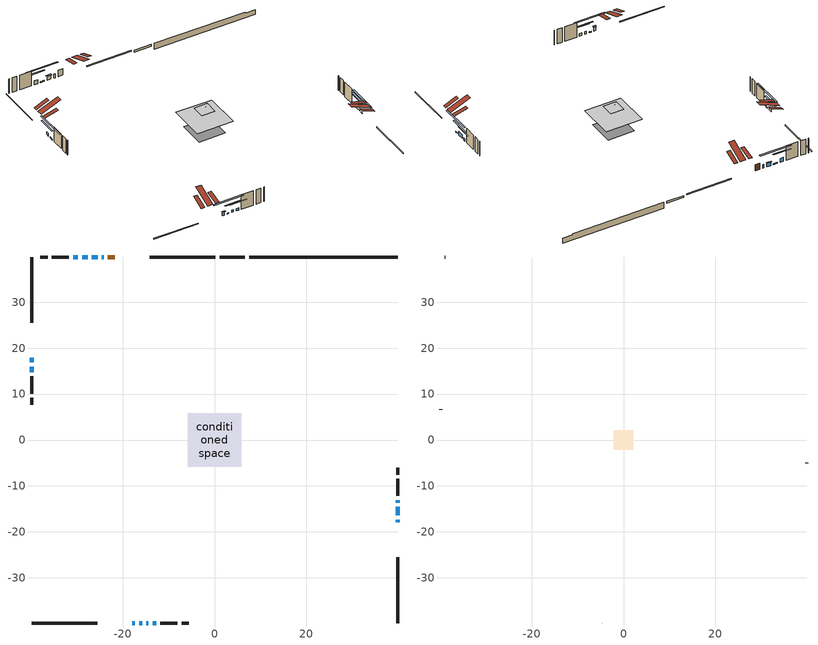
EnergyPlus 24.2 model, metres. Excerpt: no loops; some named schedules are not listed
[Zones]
conditioned space
 floor adiabatic (Floor4 construction): -0.91,-0.91 -0.91,0.91 0.91,0.91 0.91,-0.91 z0.46
 floor adiabatic (AdiabaticFloorConstruction): -5.79,-5.79 -5.79,5.79 5.79,5.79 5.79,-5.79 z2.9
 floor foundation (Slab1 construction): -4.2,-4.2 -4.2,4.2 4.2,4.2 4.2,-4.2 z-1.52
 floor foundation (Slab2 construction): -0.91,-0.91 -0.91,0.91 0.91,0.91 0.91,-0.91 z-0.15
 wall outside (RimJoist1 construction): 0.19,39.84 -14.1,39.84 / -39.84,-39.84 -25.55,-39.84 / -39.84,39.84 -39.84,25.55 / 39.84,-39.84 39.84,-25.55 z0.46:0.76
 wall outside (AdiabaticWallConstruction 1): -21.73,39.84 -23.19,39.84 z0.46:2.49
 wall outside (AdiabaticWallConstruction): -24.12,39.84 -24.54,39.84 / -25.47,39.84 -26.69,39.84 / -17.93,-39.84 -17.31,-39.84 z0.46:1.68; -39.84,17.93 -39.84,16.91 z0.46:1.38; 39.84,-17.93 39.84,-17.31 / -27.62,39.84 -28.84,39.84 / -16.39,-39.84 -15.77,-39.84 / -39.84,15.98 -39.84,14.76 z0.46:0.77; 39.84,-16.39 39.84,-14.56 z0.46:1.7; 39.84,-13.63 39.84,-13.12 z0.46:1.3; -29.76,39.84 -30.78,39.84 z0.46:1.73; -14.85,-39.84 -14.39,-39.84 z0.46:1.28; -13.46,-39.84 -12.7,-39.84 z0.46:1.22
 wall outside (Wall1 construction): -31.71,39.84 -35.43,39.84 / -11.77,-39.84 -8.06,-39.84 / -39.84,13.83 -39.84,10.12 / 39.84,-12.19 39.84,-8.48 z0.46:5.34
 wall outside (Wall2 construction): -36.35,39.84 -37.91,39.84 / -7.13,-39.84 -5.57,-39.84 / -39.84,9.19 -39.84,7.63 / 39.84,-7.55 39.84,-5.99 z0.46:5.34
 wall foundation (FoundationWall1 construction): 7.53,39.84,-1.52 7.53,39.84,0.46 36.61,39.84,0.46 36.61,39.84,0.11 39.84,39.84,0.11 39.84,39.84,-1.52
 wall foundation (FoundationWall2 construction): 6.6,39.84 1.12,39.84 z-0.15:0.46
 window (WindowConstruction 8): -24.12,39.84 -24.54,39.84 z0.46:1.68
 window (WindowConstruction 5): -39.84,17.93 -39.84,16.91 z0.46:1.37
 window (WindowConstruction 6): -25.47,39.84 -26.69,39.84 z0.46:1.68
 window (WindowConstruction 7): -17.93,-39.84 -17.32,-39.84 z0.46:1.68
 window (WindowConstruction 9): 39.84,-17.93 39.84,-17.32 z0.46:0.76
 window (WindowConstruction 10): -27.62,39.84 -28.84,39.84 z0.46:0.76
 window (WindowConstruction 11): -16.39,-39.84 -15.78,-39.84 z0.46:0.76
 window (WindowConstruction 12): -39.84,15.98 -39.84,14.76 z0.46:0.76
 window (WindowConstruction): 39.84,-16.39 39.84,-14.56 z0.46:1.7
 window (WindowConstruction 1): 39.84,-13.63 39.84,-13.12 z0.46:1.3
 window (WindowConstruction 2): -29.77,39.84 -30.78,39.84 z0.46:1.73
 window (WindowConstruction 3): -14.85,-39.84 -14.39,-39.84 z0.46:1.27
 window (WindowConstruction 4): -13.46,-39.84 -12.7,-39.84 z0.46:1.22
 door (Door): -21.73,39.84 -23.19,39.84 z0.46:2.49
 ceiling adiabatic (AdiabaticFloorConstruction): 5.79,-5.79 5.79,5.79 -5.79,5.79 -5.79,-5.79 z2.9
 roof outside (Roof2 construction): -18.77,39.84,5.34 -18.77,33.49,7.98 -17.05,33.49,7.98 -17.05,39.84,5.34; -20.89,-39.84,5.34 -20.89,-33.49,7.98 -22.61,-33.49,7.98 -22.61,-39.84,5.34; -39.84,20.89,5.34 -33.49,20.89,7.98 -33.49,22.61,7.98 -39.84,22.61,5.34; 39.84,-20.89,5.34 33.49,-20.89,7.98 33.49,-22.61,7.98 39.84,-22.61,5.34
attic - vented
 floor to conditioned space (Floor1 construction Reversed): -2.1,-2.1 -2.1,2.1 2.1,2.1 2.1,-2.1 z5.34
 floor to conditioned space (Floor2 construction Reversed): -1.93,-1.93 -1.93,1.93 1.93,1.93 1.93,-1.93 z5.34
 floor to conditioned space (Floor3 construction Reversed): -0.99,-0.99 -0.99,0.99 0.99,0.99 0.99,-0.99 z5.34
 wall outside (Wall3 construction): -38.84,39.84 -38.91,39.84 / -4.64,-39.84 -4.57,-39.84 / -39.84,6.7 -39.84,6.63 / 39.84,-5.06 39.84,-4.99 z0.46:5.34
 roof outside (Roof1 construction): -16.12,39.84,5.34 -16.12,35.81,7.01 -15.03,35.81,7.01 -15.03,39.84,5.34; -23.53,-39.84,5.34 -23.53,-35.81,7.01 -24.62,-35.81,7.01 -24.62,-39.84,5.34; -39.84,23.53,5.34 -35.81,23.53,7.01 -35.81,24.62,7.01 -39.84,24.62,5.34; 39.84,-23.53,5.34 35.81,-23.53,7.01 35.81,-24.62,7.01 39.84,-24.62,5.34
 roof outside (Roof3 construction): -20.8,39.84,5.34 -20.8,35.56,6.41 -19.7,35.56,6.41 -19.7,39.84,5.34; -18.85,-39.84,5.34 -18.85,-35.56,6.41 -19.96,-35.56,6.41 -19.96,-39.84,5.34; -39.84,18.85,5.34 -35.56,18.85,6.41 -35.56,19.96,6.41 -39.84,19.96,5.34; 39.84,-18.85,5.34 35.56,-18.85,6.41 35.56,-19.96,6.41 39.84,-19.96,5.34
shading: -39.84,14.58 -39.84,20.25 -40.25,20.25 -40.25,14.58 z3.7; -26.89,39.84 -25.27,39.84 -25.27,40.25 -26.89,40.25 z1.88; -17.11,-39.84 -18.13,-39.84 -18.13,-40.25 -17.11,-40.25 z1.88; 39.84,-12.84 39.84,-22.4 40.25,-22.4 40.25,-12.84 z5.24; -33.31,39.84 -23.15,39.84 -23.15,40.25 -33.31,40.25 z5.24; -11.31,-39.84 -20.86,-39.84 -20.86,-40.25 -11.31,-40.25 z5.24; -39.84,10.29 -39.84,20.45 -40.25,20.45 -40.25,10.29 z5.24; 39.84,-12.23 39.84,-18.72 40.25,-18.72 40.25,-12.23 z4.03; 39.84,-10.79 39.84,-15.96 40.25,-15.96 40.25,-10.79 z3.63; -33.11,39.84 -27.44,39.84 -27.44,40.25 -33.11,40.25 z4.06; -12.06,-39.84 -17.18,-39.84 -17.18,-40.25 -12.06,-40.25 z3.6; -10.37,-39.84 -15.79,-39.84 -15.79,-40.25 -10.37,-40.25 z3.55
[Building]
Building 1: Terrain=Suburbs
[Site:Location]
Yarmouth AP_NS: Latitude {deg}=43.83; Longitude {deg}=-66.09; Time Zone {hr}=-4; Elevation {m}=43; Keep Site Location Information=Yes
[Site:GroundTemperature:Shallow]
4.08235, 2.59375, 2.47453, 3.18095, 6.01682, 8.83948, 11.2866, 12.8368, 12.9685, 11.7076, 9.32295, 6.58688
[Site:WaterMainsTemperature]
Calculation Method=Schedule; Temperature Schedule=mains temperature schedule
[Material] Roughness=Rough; Thermal Absorptance=0.9
Name | Thickness {m} | Conductivity {W/m-K} | Density {kg/m3} | Specific Heat {J/kg-K} | Solar Absorptance | Visible Absorptance
asphalt or fiberglass shingles | 0.00635 | 0.162714 | 1121.4 | 1465.45 | 0.4 | 0.4
ceiling loosefill ins | 0.0846667 | 0.0480833 | 16.02 | 1046.75 | 0.7 | 0.7
ceiling stud and cavity | 0.1397 | 0.0910875 | 65.682 | 1177.47 | 0.7 | 0.7
ceiling stud and cavity 1 | 0.1397 | 0.0844013 | 65.682 | 1177.47 | 0.7 | 0.7
ceiling stud and cavity 2 | 0.1397 | 0.0853088 | 65.682 | 1177.47 | 0.7 | 0.7
concrete 4.0 in. | 0.1016 | 1.803125 | 2242.8 | 837.4 | 0.7 | 0.7
concrete 8.0 in. | 0.2032 | 1.803125 | 2242.8 | 837.4 | 0.7 | 0.7
door material | 0.04445 | 0.0451087 | 512.64 | 1214.23 | 0.7 | 0.7
exterior vertical ins | 0.00139922 | 0.029427 | 32.04 | 1214.23 | 0.7 | 0.7
floor covering | 0.0127 | 9.015625 | 54.468 | 1339.84 | 0.6 | 0.6
floor covering 1 | 0.0127 | 0.0433444 | 54.468 | 1339.84 | 0.6 | 0.6
floor rigid ins; wall rigid ins | 0.512978 | 0.029427 | 32.04 | 1214.23 | 0.7 | 0.7
floor stud and cavity | 0.0889 | 0.300163 | 50.32683 | 1063.81 | 0.7 | 0.7
floor stud and cavity 1 | 0.1397 | 1.75129 | 37.0049 | 1207.88 | 0.7 | 0.7
furniture material conditioned space 1 | 0.1524 | 0.115458 | 640.8 | 1214.23 | 0.6 | 0.6
gypsum board | 0.0127 | 0.160291 | 801 | 837.4 | 0.6 | 0.6
gypsum board 1 | 0.0127 | 0.160291 | 801 | 837.4 | 0.7 | 0.7
osb sheathing 0.5 in. | 0.0127 | 0.115458 | 512.64 | 1214.23 | 0.7 | 0.7
osb sheathing 0.75 in. | 0.01905 | 0.115458 | 512.64 | 1214.23 | 0.7 | 0.7
osb sheathing 2.0 in. | 0.0508 | 0.115458 | 512.64 | 1214.23 | 0.7 | 0.7
rim joist stud and cavity | 0.0508 | 0.0659308 | 125.044 | 1163.47 | 0.6 | 0.6
roof stud and cavity | 0.2032 | 0.152344 | 78.34581 | 1123.46 | 0.7 | 0.7
wall stud and cavity | 0.1397 | 0.132896 | 139.0536 | 1170.24 | 0.7 | 0.7
wall stud and cavity 1 | 0.1397 | 0.129851 | 139.0536 | 1170.24 | 0.7 | 0.7
wall stud and cavity 2 | 0.0889 | 6.1454 | 50.32683 | 1063.81 | 0.6 | 0.6
wall stud and cavity 3 | 0.0889 | 0.380278 | 52.3479 | 1209.89 | 0.7 | 0.7
wall stud and cavity 4 | 0.0889 | 0.391764 | 83.0341 | 1211.67 | 0.7 | 0.7
wood siding | 0.0254 | 0.102417 | 544.68 | 1172.36 | 0.4 | 0.4
wood siding 1 | 0.00254 | 0.102417 | 544.68 | 1172.36 | 0.4 | 0.4
wood siding 2; wood siding 3; wood siding 4 | 0.0254 | 0.102417 | 544.68 | 1172.36 | 0.7 | 0.7
[WindowMaterial:SimpleGlazingSystem]
Name | U-Factor {W/m2-K} | Solar Heat Gain Coefficient
WindowMaterial | 3.01729 | 0.5
WindowMaterial 1 | 3.05136 | 0.43
WindowMaterial 2 | 2.98606 | 0.6
WindowMaterial 3 | 3.02751 | 0.45
WindowMaterial 4 | 2.98833 | 0.52
WindowMaterial 5 | 3.04681 | 0.44
WindowMaterial 6 | 3.01842 | 0.5
WindowMaterial 7 | 2.986628 | 0.6
WindowMaterial 8 | 3.071798 | 0.33
WindowMaterial 9 | 3.063281 | 0.29
[Construction]
AdiabaticFloorConstruction: floor stud and cavity 1, floor rigid ins, osb sheathing 0.75 in., floor covering 1
AdiabaticWallConstruction: wood siding 3, wall rigid ins, wall stud and cavity 3, gypsum board
AdiabaticWallConstruction 1: wood siding 4, wall rigid ins, wall stud and cavity 3, gypsum board
Door: door material
Floor1 construction Reversed: gypsum board, ceiling stud and cavity, ceiling loosefill ins
Floor2 construction Reversed: gypsum board, ceiling stud and cavity 1
Floor3 construction Reversed: gypsum board, ceiling stud and cavity 2
Floor4 construction: floor stud and cavity, floor covering
FoundationWall1 construction: concrete 8.0 in.
FoundationWall2 construction: concrete 8.0 in., gypsum board 1
furniture construction conditioned space 1: furniture material conditioned space 1
PartitionWallConstruction: gypsum board, wall stud and cavity 4, gypsum board
RimJoist1 construction: wood siding 2, osb sheathing 2.0 in., rim joist stud and cavity
Roof1 construction; Roof3 construction: asphalt or fiberglass shingles
Roof2 construction: asphalt or fiberglass shingles, osb sheathing 0.75 in., roof stud and cavity, gypsum board
Slab1 construction; Slab2 construction: concrete 4.0 in.
Wall1 construction: wood siding, osb sheathing 0.5 in., wall stud and cavity, gypsum board
Wall2 construction: wood siding, osb sheathing 0.5 in., wall stud and cavity 1, gypsum board
Wall3 construction: wood siding 1, wall stud and cavity 2
WindowConstruction: WindowMaterial
WindowConstruction 1: WindowMaterial 1
WindowConstruction 10; WindowConstruction 12; WindowConstruction 9: WindowMaterial 8
WindowConstruction 11: WindowMaterial 9
WindowConstruction 2: WindowMaterial 2
WindowConstruction 3: WindowMaterial 3
WindowConstruction 4: WindowMaterial 4
WindowConstruction 5: WindowMaterial 5
WindowConstruction 6; WindowConstruction 7: WindowMaterial 6
WindowConstruction 8: WindowMaterial 7
[Zone] Multiplier=1; Part of Total Floor Area=Yes
Name | Volume {m3}
attic - vented | 11.584
conditioned space | 413.1
[Space]
Name | Zone | Volume {m3}
attic - vented 1 | attic - vented | 11.584
conditioned space 1 | conditioned space | 413.1
[ZoneInfiltration:EffectiveLeakageArea]
infil attic - vented 1: Zone or Space=attic - vented 1; Schedule=Always On Discrete; Effective Air Leakage Area {cm2}=1324.36; Stack Coefficient=0.000455776; Wind Coefficient=1.44243e-05
[ZoneMixing]
whole house fan mix: Zone or Space=attic - vented; Schedule=Always On Continuous; Design Flow Rate Calculation Method=Flow/Zone; Design Flow Rate {m3/s}=0; Source Zone or Space=conditioned space
[SurfaceProperty:ExposedFoundationPerimeter] Exposed Perimeter Calculation Method=TotalExposedPerimeter
Name | Total Exposed Perimeter {m}
Slab1 | 32.309
Slab2 | 5.486
[InternalMass] Zone or ZoneList=conditioned space; Space or SpaceList=conditioned space 1
Name | Construction | Surface Area {m2}
furniture mass conditioned space 1 | furniture construction conditioned space 1 | 84.5618
partition wall mass | PartitionWallConstruction | 208.057
[Lights]
interior lighting: Zone or ZoneList or Space or SpaceList=conditioned space 1; Schedule=interior lighting schedule; Design Level Calculation Method=LightingLevel; Lighting Level {W}=343.2; Return Air Fraction=0; Fraction Radiant=0.6; Fraction Visible=0.2; Fraction Replaceable=1
[People]
occupants: Zone or ZoneList or Space or SpaceList=conditioned space 1; Number of People Schedule=occupants schedule; Number of People Calculation Method=People; Number of People=3; Fraction Radiant=0.314171; Sensible Heat Fraction=0.56303; Activity Level Schedule=occupants activity schedule; Carbon Dioxide Generation Rate {m3/s-W}=0; Enable ASHRAE 55 Comfort Warnings=No; Mean Radiant Temperature Calculation Type=EnclosureAveraged
[ElectricEquipment] Zone or ZoneList or Space or SpaceList=conditioned space 1; Design Level Calculation Method=EquipmentLevel
Name | Schedule | Design Level {W} | Fraction Latent | Fraction Radiant | Fraction Lost
clothes dryer | clothes dryer schedule | 140.772 | 0.015 | 0.081 | 0.85
clothes washer | clothes washer schedule | 32.1985 | 0.03 | 0.162 | 0.7
cooking range | cooking range schedule | 215.147 | 0.08 | 0.432 | 0.2
dishwasher | dishwasher schedule | 66.8632 | 0.3 | 0.18 | 0.4
fridge | fridge schedule | 72.9452 | 0 | 0.6 | 0
mech vent bath fan 0 | mech vent bath fan 0 schedule | 50.2 | 0 | 0 | 1
mech vent house fan | mech vent house fan schedule | 0 | 0 | 0 | 1
mech vent house fan cfis | mech vent house fan cfis schedule | 0 | 0 | 0 | 0
misc plug loads | misc plug loads schedule | 494.7 | 0.045 | 0.513 | 0.1
whole house fan | Always On Discrete | 0 | 0 | 0 | 1
[OtherEquipment] Zone or ZoneList or Space or SpaceList=conditioned space 1; Design Level Calculation Method=EquipmentLevel
Name | Fuel Type | Schedule | Design Level {W} | Fraction Latent | Fraction Radiant | Fraction Lost
clothes dryer 1 | Electricity | clothes dryer schedule | 0 | 0.015 | 0.081 | 0.85
cooking range 1 | Electricity | cooking range schedule | 0 | 0.08 | 0.432 | 0.2
general water use latent | None | general water use schedule | 62.594 | 1 | 0 | 0
general water use sensible | None | general water use schedule | -61.6891 | 0 | 0.6 | 0
mech vent house fan latent load | None | Always On Discrete | 0 | 1 | 0 | 0
mech vent house fan sensible load | None | Always On Discrete | 0 | 0 | 0 | 0
water heater energy adjustment1 | FuelOilNo2 | Always On Discrete | 0.01 | 0 | 0 | 1
[ZoneInfiltration:DesignFlowRate] Zone or ZoneList or Space or SpaceList=conditioned space 1; Schedule=Always On Discrete; Design Flow Rate Calculation Method=Flow/Zone; Design Flow Rate {m3/s}=0
infil flow; natural vent flow; whole house fan flow
[Foundation:Kiva] Initial Indoor Air Temperature {C}=18; Wall Height Above Grade {m}=0.460004; Wall Depth Below Slab {m}=0.2032
Name | Custom Block Material Name 1 | Custom Block Depth 1 {m} | Custom Block X Position 1 {m} | Custom Block Z Position 1 {m}
Foundation Kiva 1
Foundation Kiva 2 | exterior vertical ins | 0.609996 | 0.2159 | 0
[Foundation:Kiva:Settings]
Soil Conductivity {W/m-K}=0.849921; Soil Density {kg/m3}=1842.3; Soil Specific Heat {J/kg-K}=418.7; Ground Solar Absorptivity=0.9; Ground Thermal Absorptivity=0.9; Ground Surface Roughness {m}=0.03; Far-Field Width {m}=40; Deep-Ground Boundary Condition=ZeroFlux; Deep-Ground Depth {m}=40; Minimum Cell Dimension {m}=0.2; Maximum Cell Growth Coefficient=3; Simulation Timestep=Timestep
[Exterior:Lights]
exterior lighting: Schedule=exterior lighting schedule; Design Level {W}=75.6
[Schedule:Constant]
Name | Hourly Value
Always On Continuous; mech vent house fan schedule; mech vent house fan cfis schedule; Always On Discrete | 1
occupants activity schedule | 117.228
fridge schedule | 0
[Schedule:Week:Daily]
interior lighting schedule Week Rule - Jan1-Jan27: interior lighting schedule day, interior lighting schedule day, interior lighting schedule day, interior lighting schedule day, interior lighting schedule day, interior lighting schedule day, interior lighting schedule day, interior lighting schedule default day, interior lighting schedule default day, interior lighting schedule default day, interior lighting schedule default day, interior lighting schedule default day
interior lighting schedule Week Rule - Jan28-Feb3: interior lighting schedule day, interior lighting schedule day, interior lighting schedule day, interior lighting schedule day, interior lighting schedule day 1, interior lighting schedule day 1, interior lighting schedule day 1, interior lighting schedule default day, interior lighting schedule default day, interior lighting schedule default day, interior lighting schedule default day, interior lighting schedule default day
interior lighting schedule Week Rule - Feb4-Feb24: interior lighting schedule day 1, interior lighting schedule day 1, interior lighting schedule day 1, interior lighting schedule day 1, interior lighting schedule day 1, interior lighting schedule day 1, interior lighting schedule day 1, interior lighting schedule default day, interior lighting schedule default day, interior lighting schedule default day, interior lighting schedule default day, interior lighting schedule default day
interior lighting schedule Week Rule - Feb25-Mar3: interior lighting schedule day 1, interior lighting schedule day 1, interior lighting schedule day 1, interior lighting schedule day 1, interior lighting schedule day 2, interior lighting schedule day 2, interior lighting schedule day 2, interior lighting schedule default day, interior lighting schedule default day, interior lighting schedule default day, interior lighting schedule default day, interior lighting schedule default day
interior lighting schedule Week Rule - Mar4-Mar31: interior lighting schedule day 2, interior lighting schedule day 2, interior lighting schedule day 2, interior lighting schedule day 2, interior lighting schedule day 2, interior lighting schedule day 2, interior lighting schedule day 2, interior lighting schedule default day, interior lighting schedule default day, interior lighting schedule default day, interior lighting schedule default day, interior lighting schedule default day
interior lighting schedule Week Rule - Apr1-Apr28: interior lighting schedule day 3, interior lighting schedule day 3, interior lighting schedule day 3, interior lighting schedule day 3, interior lighting schedule day 3, interior lighting schedule day 3, interior lighting schedule day 3, interior lighting schedule default day, interior lighting schedule default day, interior lighting schedule default day, interior lighting schedule default day, interior lighting schedule default day
interior lighting schedule Week Rule - Apr29-May5: interior lighting schedule day 3, interior lighting schedule day 3, interior lighting schedule day 4, interior lighting schedule day 4, interior lighting schedule day 4, interior lighting schedule day 4, interior lighting schedule day 4, interior lighting schedule default day, interior lighting schedule default day, interior lighting schedule default day, interior lighting schedule default day, interior lighting schedule default day
interior lighting schedule Week Rule - May6-May26: interior lighting schedule day 4, interior lighting schedule day 4, interior lighting schedule day 4, interior lighting schedule day 4, interior lighting schedule day 4, interior lighting schedule day 4, interior lighting schedule day 4, interior lighting schedule default day, interior lighting schedule default day, interior lighting schedule default day, interior lighting schedule default day, interior lighting schedule default day
interior lighting schedule Week Rule - May27-Jun2: interior lighting schedule day 4, interior lighting schedule day 4, interior lighting schedule day 4, interior lighting schedule day 4, interior lighting schedule day 4, interior lighting schedule day 5, interior lighting schedule day 5, interior lighting schedule default day, interior lighting schedule default day, interior lighting schedule default day, interior lighting schedule default day, interior lighting schedule default day
interior lighting schedule Week Rule - Jun3-Jun30: interior lighting schedule day 5, interior lighting schedule day 5, interior lighting schedule day 5, interior lighting schedule day 5, interior lighting schedule day 5, interior lighting schedule day 5, interior lighting schedule day 5, interior lighting schedule default day, interior lighting schedule default day, interior lighting schedule default day, interior lighting schedule default day, interior lighting schedule default day
interior lighting schedule Week Rule - Jul1-Jul28: interior lighting schedule day 6, interior lighting schedule day 6, interior lighting schedule day 6, interior lighting schedule day 6, interior lighting schedule day 6, interior lighting schedule day 6, interior lighting schedule day 6, interior lighting schedule default day, interior lighting schedule default day, interior lighting schedule default day, interior lighting schedule default day, interior lighting schedule default day
interior lighting schedule Week Rule - Jul29-Aug4: interior lighting schedule day 6, interior lighting schedule day 6, interior lighting schedule day 6, interior lighting schedule day 7, interior lighting schedule day 7, interior lighting schedule day 7, interior lighting schedule day 7, interior lighting schedule default day, interior lighting schedule default day, interior lighting schedule default day, interior lighting schedule default day, interior lighting schedule default day
interior lighting schedule Week Rule - Aug5-Aug25: interior lighting schedule day 7, interior lighting schedule day 7, interior lighting schedule day 7, interior lighting schedule day 7, interior lighting schedule day 7, interior lighting schedule day 7, interior lighting schedule day 7, interior lighting schedule default day, interior lighting schedule default day, interior lighting schedule default day, interior lighting schedule default day, interior lighting schedule default day
interior lighting schedule Week Rule - Aug26-Sep1: interior lighting schedule day 7, interior lighting schedule day 7, interior lighting schedule day 7, interior lighting schedule day 7, interior lighting schedule day 7, interior lighting schedule day 7, interior lighting schedule day 8, interior lighting schedule default day, interior lighting schedule default day, interior lighting schedule default day, interior lighting schedule default day, interior lighting schedule default day
interior lighting schedule Week Rule - Sep2-Sep29: interior lighting schedule day 8, interior lighting schedule day 8, interior lighting schedule day 8, interior lighting schedule day 8, interior lighting schedule day 8, interior lighting schedule day 8, interior lighting schedule day 8, interior lighting schedule default day, interior lighting schedule default day, interior lighting schedule default day, interior lighting schedule default day, interior lighting schedule default day
interior lighting schedule Week Rule - Sep30-Oct6: interior lighting schedule day 8, interior lighting schedule day 9, interior lighting schedule day 9, interior lighting schedule day 9, interior lighting schedule day 9, interior lighting schedule day 9, interior lighting schedule day 9, interior lighting schedule default day, interior lighting schedule default day, interior lighting schedule default day, interior lighting schedule default day, interior lighting schedule default day
interior lighting schedule Week Rule - Oct7-Oct27: interior lighting schedule day 9, interior lighting schedule day 9, interior lighting schedule day 9, interior lighting schedule day 9, interior lighting schedule day 9, interior lighting schedule day 9, interior lighting schedule day 9, interior lighting schedule default day, interior lighting schedule default day, interior lighting schedule default day, interior lighting schedule default day, interior lighting schedule default day
interior lighting schedule Week Rule - Oct28-Nov3: interior lighting schedule day 9, interior lighting schedule day 9, interior lighting schedule day 9, interior lighting schedule day 9, interior lighting schedule day 10, interior lighting schedule day 10, interior lighting schedule day 10, interior lighting schedule default day, interior lighting schedule default day, interior lighting schedule default day, interior lighting schedule default day, interior lighting schedule default day
interior lighting schedule Week Rule - Nov4-Nov24: interior lighting schedule day 10, interior lighting schedule day 10, interior lighting schedule day 10, interior lighting schedule day 10, interior lighting schedule day 10, interior lighting schedule day 10, interior lighting schedule day 10, interior lighting schedule default day, interior lighting schedule default day, interior lighting schedule default day, interior lighting schedule default day, interior lighting schedule default day
interior lighting schedule Week Rule - Nov25-Dec1: interior lighting schedule day 10, interior lighting schedule day 10, interior lighting schedule day 10, interior lighting schedule day 10, interior lighting schedule day 10, interior lighting schedule day 10, interior lighting schedule day 11, interior lighting schedule default day, interior lighting schedule default day, interior lighting schedule default day, interior lighting schedule default day, interior lighting schedule default day
interior lighting schedule Week Rule - Dec2-Dec31: interior lighting schedule day 11, interior lighting schedule day 11, interior lighting schedule day 11, interior lighting schedule day 11, interior lighting schedule day 11, interior lighting schedule day 11, interior lighting schedule day 11, interior lighting schedule default day, interior lighting schedule default day, interior lighting schedule default day, interior lighting schedule default day, interior lighting schedule default day
occupants schedule Week Rule - Jan1-Dec31: occupants schedule day, occupants schedule day, occupants schedule day, occupants schedule day, occupants schedule day, occupants schedule day, occupants schedule day, occupants schedule default day, occupants schedule default day, occupants schedule default day, occupants schedule default day, occupants schedule default day
clothes dryer schedule Week Rule - Jan1-Dec31: clothes dryer schedule day, clothes dryer schedule day, clothes dryer schedule day, clothes dryer schedule day, clothes dryer schedule day, clothes dryer schedule day, clothes dryer schedule day, clothes dryer schedule default day, clothes dryer schedule default day, clothes dryer schedule default day, clothes dryer schedule default day, clothes dryer schedule default day
clothes washer schedule Week Rule - Jan1-Dec31: clothes washer schedule day, clothes washer schedule day, clothes washer schedule day, clothes washer schedule day, clothes washer schedule day, clothes washer schedule day, clothes washer schedule day, clothes washer schedule default day, clothes washer schedule default day, clothes washer schedule default day, clothes washer schedule default day, clothes washer schedule default day
cooking range schedule Week Rule - Jan1-Dec31: cooking range schedule day, cooking range schedule day, cooking range schedule day, cooking range schedule day, cooking range schedule day, cooking range schedule day, cooking range schedule day, cooking range schedule default day, cooking range schedule default day, cooking range schedule default day, cooking range schedule default day, cooking range schedule default day
dishwasher schedule Week Rule - Jan1-Dec31: dishwasher schedule day, dishwasher schedule day, dishwasher schedule day, dishwasher schedule day, dishwasher schedule day, dishwasher schedule day, dishwasher schedule day, dishwasher schedule default day, dishwasher schedule default day, dishwasher schedule default day, dishwasher schedule default day, dishwasher schedule default day
mech vent bath fan 0 schedule Week Rule - Jan1-Dec31: mech vent bath fan 0 schedule day, mech vent bath fan 0 schedule day, mech vent bath fan 0 schedule day, mech vent bath fan 0 schedule day, mech vent bath fan 0 schedule day, mech vent bath fan 0 schedule day, mech vent bath fan 0 schedule day, mech vent bath fan 0 schedule default day, mech vent bath fan 0 schedule default day, mech vent bath fan 0 schedule default day, mech vent bath fan 0 schedule default day, mech vent bath fan 0 schedule default day
misc plug loads schedule Week Rule - Jan1-Dec31: misc plug loads schedule day, misc plug loads schedule day, misc plug loads schedule day, misc plug loads schedule day, misc plug loads schedule day, misc plug loads schedule day, misc plug loads schedule day, misc plug loads schedule default day, misc plug loads schedule default day, misc plug loads schedule default day, misc plug loads schedule default day, misc plug loads schedule default day
general water use schedule Week Rule - Jan1-Dec31: general water use schedule day, general water use schedule day, general water use schedule day, general water use schedule day, general water use schedule day, general water use schedule day, general water use schedule day, general water use schedule default day, general water use schedule default day, general water use schedule default day, general water use schedule default day, general water use schedule default day
exterior lighting schedule Week Rule - Jan1-Jan27: exterior lighting schedule day, exterior lighting schedule day, exterior lighting schedule day, exterior lighting schedule day, exterior lighting schedule day, exterior lighting schedule day, exterior lighting schedule day, exterior lighting schedule default day, exterior lighting schedule default day, exterior lighting schedule default day, exterior lighting schedule default day, exterior lighting schedule default day
exterior lighting schedule Week Rule - Jan28-Feb3: exterior lighting schedule day, exterior lighting schedule day, exterior lighting schedule day, exterior lighting schedule day, exterior lighting schedule day 1, exterior lighting schedule day 1, exterior lighting schedule day 1, exterior lighting schedule default day, exterior lighting schedule default day, exterior lighting schedule default day, exterior lighting schedule default day, exterior lighting schedule default day
exterior lighting schedule Week Rule - Feb4-Feb24: exterior lighting schedule day 1, exterior lighting schedule day 1, exterior lighting schedule day 1, exterior lighting schedule day 1, exterior lighting schedule day 1, exterior lighting schedule day 1, exterior lighting schedule day 1, exterior lighting schedule default day, exterior lighting schedule default day, exterior lighting schedule default day, exterior lighting schedule default day, exterior lighting schedule default day
exterior lighting schedule Week Rule - Feb25-Mar3: exterior lighting schedule day 1, exterior lighting schedule day 1, exterior lighting schedule day 1, exterior lighting schedule day 1, exterior lighting schedule day 2, exterior lighting schedule day 2, exterior lighting schedule day 2, exterior lighting schedule default day, exterior lighting schedule default day, exterior lighting schedule default day, exterior lighting schedule default day, exterior lighting schedule default day
exterior lighting schedule Week Rule - Mar4-Mar31: exterior lighting schedule day 2, exterior lighting schedule day 2, exterior lighting schedule day 2, exterior lighting schedule day 2, exterior lighting schedule day 2, exterior lighting schedule day 2, exterior lighting schedule day 2, exterior lighting schedule default day, exterior lighting schedule default day, exterior lighting schedule default day, exterior lighting schedule default day, exterior lighting schedule default day
exterior lighting schedule Week Rule - Apr1-Apr28: exterior lighting schedule day 3, exterior lighting schedule day 3, exterior lighting schedule day 3, exterior lighting schedule day 3, exterior lighting schedule day 3, exterior lighting schedule day 3, exterior lighting schedule day 3, exterior lighting schedule default day, exterior lighting schedule default day, exterior lighting schedule default day, exterior lighting schedule default day, exterior lighting schedule default day
exterior lighting schedule Week Rule - Apr29-May5: exterior lighting schedule day 3, exterior lighting schedule day 3, exterior lighting schedule day 4, exterior lighting schedule day 4, exterior lighting schedule day 4, exterior lighting schedule day 4, exterior lighting schedule day 4, exterior lighting schedule default day, exterior lighting schedule default day, exterior lighting schedule default day, exterior lighting schedule default day, exterior lighting schedule default day
exterior lighting schedule Week Rule - May6-May26: exterior lighting schedule day 4, exterior lighting schedule day 4, exterior lighting schedule day 4, exterior lighting schedule day 4, exterior lighting schedule day 4, exterior lighting schedule day 4, exterior lighting schedule day 4, exterior lighting schedule default day, exterior lighting schedule default day, exterior lighting schedule default day, exterior lighting schedule default day, exterior lighting schedule default day
exterior lighting schedule Week Rule - May27-Jun2: exterior lighting schedule day 4, exterior lighting schedule day 4, exterior lighting schedule day 4, exterior lighting schedule day 4, exterior lighting schedule day 4, exterior lighting schedule day 5, exterior lighting schedule day 5, exterior lighting schedule default day, exterior lighting schedule default day, exterior lighting schedule default day, exterior lighting schedule default day, exterior lighting schedule default day
exterior lighting schedule Week Rule - Jun3-Jun30: exterior lighting schedule day 5, exterior lighting schedule day 5, exterior lighting schedule day 5, exterior lighting schedule day 5, exterior lighting schedule day 5, exterior lighting schedule day 5, exterior lighting schedule day 5, exterior lighting schedule default day, exterior lighting schedule default day, exterior lighting schedule default day, exterior lighting schedule default day, exterior lighting schedule default day
exterior lighting schedule Week Rule - Jul1-Jul28: exterior lighting schedule day 6, exterior lighting schedule day 6, exterior lighting schedule day 6, exterior lighting schedule day 6, exterior lighting schedule day 6, exterior lighting schedule day 6, exterior lighting schedule day 6, exterior lighting schedule default day, exterior lighting schedule default day, exterior lighting schedule default day, exterior lighting schedule default day, exterior lighting schedule default day
exterior lighting schedule Week Rule - Jul29-Aug4: exterior lighting schedule day 6, exterior lighting schedule day 6, exterior lighting schedule day 6, exterior lighting schedule day 7, exterior lighting schedule day 7, exterior lighting schedule day 7, exterior lighting schedule day 7, exterior lighting schedule default day, exterior lighting schedule default day, exterior lighting schedule default day, exterior lighting schedule default day, exterior lighting schedule default day
[Schedule:Year]
interior lighting schedule: interior lighting schedule Week Rule - Jan1-Jan27, 1, 1, 1, 27, interior lighting schedule Week Rule - Jan28-Feb3, 1, 28, 2, 3, interior lighting schedule Week Rule - Feb4-Feb24, 2, 4, 2, 24, interior lighting schedule Week Rule - Feb25-Mar3, 2, 25, 3, 3, interior lighting schedule Week Rule - Mar4-Mar31, 3, 4, 3, 31, interior lighting schedule Week Rule - Apr1-Apr28, 4, 1, 4, 28, interior lighting schedule Week Rule - Apr29-May5, 4, 29, 5, 5, interior lighting schedule Week Rule - May6-May26, 5, 6, 5, 26, interior lighting schedule Week Rule - May27-Jun2, 5, 27, 6, 2, interior lighting schedule Week Rule - Jun3-Jun30, 6, 3, 6, 30, interior lighting schedule Week Rule - Jul1-Jul28, 7, 1, 7, 28, interior lighting schedule Week Rule - Jul29-Aug4, 7, 29, 8, 4, interior lighting schedule Week Rule - Aug5-Aug25, 8, 5, 8, 25, interior lighting schedule Week Rule - Aug26-Sep1, 8, 26, 9, 1, interior lighting schedule Week Rule - Sep2-Sep29, 9, 2, 9, 29, interior lighting schedule Week Rule - Sep30-Oct6, 9, 30, 10, 6, interior lighting schedule Week Rule - Oct7-Oct27, 10, 7, 10, 27, interior lighting schedule Week Rule - Oct28-Nov3, 10, 28, 11, 3, interior lighting schedule Week Rule - Nov4-Nov24, 11, 4, 11, 24, interior lighting schedule Week Rule - Nov25-Dec1, 11, 25, 12, 1, interior lighting schedule Week Rule - Dec2-Dec31, 12, 2, 12, 31
occupants schedule: occupants schedule Week Rule - Jan1-Dec31, 1, 1, 12, 31
clothes dryer schedule: clothes dryer schedule Week Rule - Jan1-Dec31, 1, 1, 12, 31
clothes washer schedule: clothes washer schedule Week Rule - Jan1-Dec31, 1, 1, 12, 31
cooking range schedule: cooking range schedule Week Rule - Jan1-Dec31, 1, 1, 12, 31
dishwasher schedule: dishwasher schedule Week Rule - Jan1-Dec31, 1, 1, 12, 31
mech vent bath fan 0 schedule: mech vent bath fan 0 schedule Week Rule - Jan1-Dec31, 1, 1, 12, 31
misc plug loads schedule: misc plug loads schedule Week Rule - Jan1-Dec31, 1, 1, 12, 31
general water use schedule: general water use schedule Week Rule - Jan1-Dec31, 1, 1, 12, 31
exterior lighting schedule: exterior lighting schedule Week Rule - Jan1-Jan27, 1, 1, 1, 27, exterior lighting schedule Week Rule - Jan28-Feb3, 1, 28, 2, 3, exterior lighting schedule Week Rule - Feb4-Feb24, 2, 4, 2, 24, exterior lighting schedule Week Rule - Feb25-Mar3, 2, 25, 3, 3, exterior lighting schedule Week Rule - Mar4-Mar31, 3, 4, 3, 31, exterior lighting schedule Week Rule - Apr1-Apr28, 4, 1, 4, 28, exterior lighting schedule Week Rule - Apr29-May5, 4, 29, 5, 5, exterior lighting schedule Week Rule - May6-May26, 5, 6, 5, 26, exterior lighting schedule Week Rule - May27-Jun2, 5, 27, 6, 2, exterior lighting schedule Week Rule - Jun3-Jun30, 6, 3, 6, 30, exterior lighting schedule Week Rule - Jul1-Jul28, 7, 1, 7, 28, exterior lighting schedule Week Rule - Jul29-Aug4, 7, 29, 8, 4, exterior lighting schedule Week Rule - Aug5-Aug25, 8, 5, 8, 25, exterior lighting schedule Week Rule - Aug26-Sep1, 8, 26, 9, 1, exterior lighting schedule Week Rule - Sep2-Sep29, 9, 2, 9, 29, exterior lighting schedule Week Rule - Sep30-Oct6, 9, 30, 10, 6, exterior lighting schedule Week Rule - Oct7-Oct27, 10, 7, 10, 27, exterior lighting schedule Week Rule - Oct28-Nov3, 10, 28, 11, 3, exterior lighting schedule Week Rule - Nov4-Nov24, 11, 4, 11, 24, exterior lighting schedule Week Rule - Nov25-Dec1, 11, 25, 12, 1, exterior lighting schedule Week Rule - Dec2-Dec31, 12, 2, 12, 31
[Schedule:Compact]
mains temperature schedule: Through: 01/01, For: AllDays, Until: 24:00, 8.11167, Through: 01/02, For: AllDays, Until: 24:00, 8.06167, Through: 01/03, For: AllDays, Until: 24:00, 8.01222, Through: 01/04, For: AllDays, Until: 24:00, 7.96333, Through: 01/05, For: AllDays, Until: 24:00, 7.91556, Through: 01/06, For: AllDays, Until: 24:00, 7.86889, Through: 01/07, For: AllDays, Until: 24:00, 7.82278, Through: 01/08, For: AllDays, Until: 24:00, 7.77778, Through: 01/09, For: AllDays, Until: 24:00, 7.73333, Through: 01/10, For: AllDays, Until: 24:00, 7.69056, Through: 01/11, For: AllDays, Until: 24:00, 7.64778, Through: 01/12, For: AllDays, Until: 24:00, 7.60667, Through: 01/13, For: AllDays, Until: 24:00, 7.56611, Through: 01/14, For: AllDays, Until: 24:00, 7.52722, Through: 01/15, For: AllDays, Until: 24:00, 7.48833, Through: 01/16, For: AllDays, Until: 24:00, 7.45111, Through: 01/17, For: AllDays, Until: 24:00, 7.415, Through: 01/18, For: AllDays, Until: 24:00, 7.37944, Through: 01/19, For: AllDays, Until: 24:00, 7.345, Through: 01/20, For: AllDays, Until: 24:00, 7.31222, Through: 01/21, For: AllDays, Until: 24:00, 7.28, Through: 01/22, For: AllDays, Until: 24:00, 7.24889, Through: 01/23, For: AllDays, Until: 24:00, 7.21889, Through: 01/24, For: AllDays, Until: 24:00, 7.18944, Through: 01/25, For: AllDays, Until: 24:00, 7.16167, Through: 01/26, For: AllDays, Until: 24:00, 7.135, Through: 01/27, For: AllDays, Until: 24:00, 7.10944, Through: 01/28, For: AllDays, Until: 24:00, 7.085, Through: 01/29, For: AllDays, Until: 24:00, 7.06167, Through: 01/30, For: AllDays, Until: 24:00, 7.03944, Through: 01/31, For: AllDays, Until: 24:00, 7.01833, Through: 02/01, For: AllDays, Until: 24:00, 6.99833, Through: 02/02, For: AllDays, Until: 24:00, 6.97944, Through: 02/03, For: AllDays, Until: 24:00, 6.96167, Through: 02/04, For: AllDays, Until: 24:00, 6.945, Through: 02/05, For: AllDays, Until: 24:00, 6.93, Through: 02/06, For: AllDays, Until: 24:00, 6.91556, Through: 02/07, For: AllDays, Until: 24:00, 6.90278, Through: 02/08, For: AllDays, Until: 24:00, 6.89111, Through: 02/09, For: AllDays, Until: 24:00, 6.88, Through: 02/10, For: AllDays, Until: 24:00, 6.87056, Through: 02/11, For: AllDays, Until: 24:00, 6.86222, Through: 02/12, For: AllDays, Until: 24:00, 6.85556, Through: 02/13, For: AllDays, Until: 24:00, 6.84944, Through: 02/14, For: AllDays, Until: 24:00, 6.845, Through: 02/15, For: AllDays, Until: 24:00, 6.84167, Through: 02/16, For: AllDays, Until: 24:00, 6.83889, Through: 02/17, For: AllDays, Until: 24:00, 6.83778, Through: 02/18, For: AllDays, Until: 24:00, 6.83833, Through: 02/19, For: AllDays, Until: 24:00, 6.83944, Through: 02/20, For: AllDays, Until: 24:00, 6.84222, Through: 02/21, For: AllDays, Until: 24:00, 6.84556, Through: 02/22, For: AllDays, Until: 24:00, 6.85056, Through: 02/23, For: AllDays, Until: 24:00, 6.85667, Through: 02/24, For: AllDays, Until: 24:00, 6.86389, Through: 02/25, For: AllDays, Until: 24:00, 6.87222, Through: 02/26, For: AllDays, Until: 24:00, 6.88222, Through: 02/27, For: AllDays, Until: 24:00, 6.89278, Through: 02/28, For: AllDays, Until: 24:00, 6.905, Through: 03/01, For: AllDays, Until: 24:00, 6.91833, Through: 03/02, For: AllDays, Until: 24:00, 6.93278, Through: 03/03, For: AllDays, Until: 24:00, 6.94833, Through: 03/04, For: AllDays, Until: 24:00, 6.965, Through: 03/05, For: AllDays, Until: 24:00, 6.98278, Through: 03/06, For: AllDays, Until: 24:00, 7.00167, Through: 03/07, For: AllDays, Until: 24:00, 7.02222, Through: 03/08, For: AllDays, Until: 24:00, 7.04333, Through: 03/09, For: AllDays, Until: 24:00, 7.06611, Through: 03/10, For: AllDays, Until: 24:00, 7.08944, Through: 03/11, For: AllDays, Until: 24:00, 7.11444, Through: 03/12, For: AllDays, Until: 24:00, 7.14, Through: 03/13, For: AllDays, Until: 24:00, 7.16722, Through: 03/14, For: AllDays, Until: 24:00, 7.195, Through: 03/15, For: AllDays, Until: 24:00, 7.22444, Through: 03/16, For: AllDays, Until: 24:00, 7.25444, Through: 03/17, For: AllDays, Until: 24:00, 7.28556, Through: 03/18, For: AllDays, Until: 24:00, 7.31833, Through: 03/19, For: AllDays, Until: 24:00, 7.35167, Through: 03/20, For: AllDays, Until: 24:00, 7.38611, Through: 03/21, For: AllDays, Until: 24:00, 7.42167, Through: 03/22, For: AllDays, Until: 24:00, 7.45833, Through: 03/23, For: AllDays, Until: 24:00, 7.49556, Through: 03/24, For: AllDays, Until: 24:00, 7.53444, Through: 03/25, For: AllDays, Until: 24:00, 7.57389, Through: 03/26, For: AllDays, Until: 24:00, 7.61444, Through: 03/27, For: AllDays, Until: 24:00, 7.65611, Through: 03/28, For: AllDays, Until: 24:00, 7.69833, Through: 03/29, For: AllDays, Until: 24:00, 7.74167, Through: 03/30, For: AllDays, Until: 24:00, 7.78611, Through: 03/31, For: AllDays, Until: 24:00, 7.83111, Through: 04/01, For: AllDays, Until: 24:00, 7.87778, Through: 04/02, For: AllDays, Until: 24:00, 7.92444, Through: 04/03, For: AllDays, Until: 24:00, 7.97278, Through: 04/04, For: AllDays, Until: 24:00, 8.02111, Through: 04/05, For: AllDays, Until: 24:00, 8.07111, Through: 04/06, For: AllDays, Until: 24:00, 8.12167, Through: 04/07, For: AllDays, Until: 24:00, 8.17278, Through: 04/08, For: AllDays, Until: 24:00, 8.225, Through: 04/09, For: AllDays, Until: 24:00, 8.27778, Through: 04/10, For: AllDays, Until: 24:00, 8.33111, Through: 04/11, For: AllDays, Until: 24:00, 8.38556, Through: 04/12, For: AllDays, Until: 24:00, 8.44111, Through: 04/13, For: AllDays, Until: 24:00, 8.49667, Through: 04/14, For: AllDays, Until: 24:00, 8.55333, Through: 04/15, For: AllDays, Until: 24:00, 8.61056, Through: 04/16, For: AllDays, Until: 24:00, 8.66833, Through: 04/17, For: AllDays, Until: 24:00, 8.72722, Through: 04/18, For: AllDays, Until: 24:00, 8.78667, Through: 04/19, For: AllDays, Until: 24:00, 8.84611, Through: 04/20, For: AllDays, Until: 24:00, 8.90667, Through: 04/21, For: AllDays, Until: 24:00, 8.96778, Through: 04/22, For: AllDays, Until: 24:00, 9.02944, Through: 04/23, For: AllDays, Until: 24:00, 9.09167, Through: 04/24, For: AllDays, Until: 24:00, 9.15444, Through: 04/25, For: AllDays, Until: 24:00, 9.21778, Through: 04/26, For: AllDays, Until: 24:00, 9.28111, Through: 04/27, For: AllDays, Until: 24:00, 9.34556, Through: 04/28, For: AllDays, Until: 24:00, 9.41, Through: 04/29, For: AllDays, Until: 24:00, 9.475, Through: 04/30, For: AllDays, Until: 24:00, 9.54056, Through: 05/01, For: AllDays, Until: 24:00, 9.60667, Through: 05/02, For: AllDays, Until: 24:00, 9.67278, Through: 05/03, For: AllDays, Until: 24:00, 9.73944, Through: 05/04, For: AllDays, Until: 24:00, 9.80667, Through: 05/05, For: AllDays, Until: 24:00, 9.87389, Through: 05/06, For: AllDays, Until: 24:00, 9.94111, Through: 05/07, For: AllDays, Until: 24:00, 10.0094, Through: 05/08, For: AllDays, Until: 24:00, 10.0772, Through: 05/09, For: AllDays, Until: 24:00, 10.1456, Through: 05/10, For: AllDays, Until: 24:00, 10.2144, Through: 05/11, For: AllDays, Until: 24:00, 10.2833, Through: 05/12, For: AllDays, Until: 24:00, 10.3522, Through: 05/13, For: AllDays, Until: 24:00, 10.4211, Through: 05/14, For: AllDays, Until: 24:00, 10.4906, Through: 05/15, For: AllDays, Until: 24:00, 10.56, Through: 05/16, For: AllDays, Until: 24:00, 10.6294, Through: 05/17, For: AllDays, Until: 24:00, 10.6989, Through: 05/18, For: AllDays, Until: 24:00, 10.7683, Through: 05/19, For: AllDays, Until: 24:00, 10.8383, Through: 05/20, For: AllDays, Until: 24:00, 10.9078, Through: 05/21, For: AllDays, Until: 24:00, 10.9772, Through: 05/22, For: AllDays, Until: 24:00, 11.0472, Through: 05/23, For: AllDays, Until: 24:00, 11.1167, Through: 05/24, For: AllDays, Until: 24:00, 11.1861, Through: 05/25, For: AllDays, Until: 24:00, 11.2556, Through: 05/26, For: AllDays, Until: 24:00, 11.325, Through: 05/27, For: AllDays, Until: 24:00, 11.3939, Through: 05/28, For: AllDays, Until: 24:00, 11.4633, Through: 05/29, For: AllDays, Until: 24:00, 11.5317, Through: 05/30, For: AllDays, Until: 24:00, 11.6006, Through: 05/31, For: AllDays, Until: 24:00, 11.6689, Through: 06/01, For: AllDays, Until: 24:00, 11.7372, Through: 06/02, For: AllDays, Until: 24:00, 11.805, Through: 06/03, For: AllDays, Until: 24:00, 11.8728, Through: 06/04, For: AllDays, Until: 24:00, 11.9406, Through: 06/05, For: AllDays, Until: 24:00, 12.0072, Through: 06/06, For: AllDays, Until: 24:00, 12.0744, Through: 06/07, For: AllDays, Until: 24:00, 12.1406, Through: 06/08, For: AllDays, Until: 24:00, 12.2067, Through: 06/09, For: AllDays, Until: 24:00, 12.2722, Through: 06/10, For: AllDays, Until: 24:00, 12.3378, Through: 06/11, For: AllDays, Until: 24:00, 12.4022, Through: 06/12, For: AllDays, Until: 24:00, 12.4667, Through: 06/13, For: AllDays, Until: 24:00, 12.5306, Through: 06/14, For: AllDays, Until: 24:00, 12.5939, Through: 06/15, For: AllDays, Until: 24:00, 12.6567, Through: 06/16, For: AllDays, Until: 24:00, 12.7194, Through: 06/17, For: AllDays, Until: 24:00, 12.7811, Through: 06/18, For: AllDays, Until: 24:00, 12.8422, Through: 06/19, For: AllDays, Until: 24:00, 12.9028, Through: 06/20, For: AllDays, Until: 24:00, 12.9633, Through: 06/21, For: AllDays, Until: 24:00, 13.0228, Through: 06/22, For: AllDays, Until: 24:00, 13.0817, Through: 06/23, For: AllDays, Until: 24:00, 13.1394, Through: 06/24, For: AllDays, Until: 24:00, 13.1972, Through: 06/25, For: AllDays, Until: 24:00, 13.2539, Through: 06/26, For: AllDays, Until: 24:00, 13.31, Through: 06/27, For: AllDays, Until: 24:00, 13.3656, Through: 06/28, For: AllDays, Until: 24:00, 13.42, Through: 06/29, For: AllDays, Until: 24:00, 13.4744, Through: 06/30, For: AllDays, Until: 24:00, 13.5272, Through: 07/01, For: AllDays, Until: 24:00, 13.58, Through: 07/02, For: AllDays, Until: 24:00, 13.6311, Through: 07/03, For: AllDays, Until: 24:00, 13.6822, Through: 07/04, For: AllDays, Until: 24:00, 13.7322, Through: 07/05, For: AllDays, Until: 24:00, 13.7811, Through: 07/06, For: AllDays, Until: 24:00, 13.8294, Through: 07/07, For: AllDays, Until: 24:00, 13.8767, Through: 07/08, For: AllDays, Until: 24:00, 13.9233, Through: 07/09, For: AllDays, Until: 24:00, 13.9689, Through: 07/10, For: AllDays, Until: 24:00, 14.0133, Through: 07/11, For: AllDays, Until: 24:00, 14.0572, Through: 07/12, For: AllDays, Until: 24:00, 14.1, Through: 07/13, For: AllDays, Until: 24:00, 14.1422, Through: 07/14, For: AllDays, Until: 24:00, 14.1828, Through: 07/15, For: AllDays, Until: 24:00, 14.2228, Through: 07/16, For: AllDays, Until: 24:00, 14.2617, Through: 07/17, For: AllDays, Until: 24:00, 14.2994, Through: 07/18, For: AllDays, Until: 24:00, 14.3367, Through: 07/19, For: AllDays, Until: 24:00, 14.3722, Through: 07/20, For: AllDays, Until: 24:00, 14.4072, Through: 07/21, For: AllDays, Until: 24:00, 14.4411, Through: 07/22, For: AllDays, Until: 24:00, 14.4739, Through: 07/23, For: AllDays, Until: 24:00, 14.5056, Through: 07/24, For: AllDays, Until: 24:00, 14.5361, Through: 07/25, For: AllDays, Until: 24:00, 14.5656, Through: 07/26, For: AllDays, Until: 24:00, 14.5944, Through: 07/27, For: AllDays, Until: 24:00, 14.6217, Through: 07/28, For: AllDays, Until: 24:00, 14.6478, Through: 07/29, For: AllDays, Until: 24:00, 14.6728, Through: 07/30, For: AllDays, Until: 24:00, 14.6972, Through: 07/31, For: AllDays, Until: 24:00, 14.72, Through: 08/01, For: AllDays, Until: 24:00, 14.7417, Through: 08/02, For: AllDays, Until: 24:00, 14.7622, Through: 08/03, For: AllDays, Until: 24:00, 14.7817, Through: 08/04, For: AllDays, Until: 24:00, 14.8, Through: 08/05, For: AllDays, Until: 24:00, 14.8172, Through: 08/06, For: AllDays, Until: 24:00, 14.8333, Through: 08/07, For: AllDays, Until: 24:00, 14.8483, Through: 08/08, For: AllDays, Until: 24:00, 14.8617, Through: 08/09, For: AllDays, Until: 24:00, 14.8744, Through: 08/10, For: AllDays, Until: 24:00, 14.8856, Through: 08/11, For: AllDays, Until: 24:00, 14.8956, Through: 08/12, For: AllDays, Until: 24:00, 14.9044, Through: 08/13, For: AllDays, Until: 24:00, 14.9122, Through: 08/14, For: AllDays, Until: 24:00, 14.9189, Through: 08/15, For: AllDays, Until: 24:00, 14.9239, Through: 08/16, For: AllDays, Until: 24:00, 14.9283, Through: 08/17, For: AllDays, Until: 24:00, 14.9311, Through: 08/18, For: AllDays, Until: 24:00, 14.9328, Through: 08/19, For: AllDays, Until: 24:00, 14.9333, Through: 08/20, For: AllDays, Until: 24:00, 14.9328, Through: 08/21, For: AllDays, Until: 24:00, 14.9311, Through: 08/22, For: AllDays, Until: 24:00, 14.9278, Through: 08/23, For: AllDays, Until: 24:00, 14.9239, Through: 08/24, For: AllDays, Until: 24:00, 14.9183, Through: 08/25, For: AllDays, Until: 24:00, 14.9117, Through: 08/26, For: AllDays, Until: 24:00, 14.9039, Through: 08/27, For: AllDays, Until: 24:00, 14.895, Through: 08/28, For: AllDays, Until: 24:00, 14.8844, Through: 08/29, For: AllDays, Until: 24:00, 14.8733, Through: 08/30, For: AllDays, Until: 24:00, 14.8606, Through: 08/31, For: AllDays, Until: 24:00, 14.8472, Through: 09/01, For: AllDays, Until: 24:00, 14.8322, Through: 09/02, For: AllDays, Until: 24:00, 14.8161, Through: 09/03, For: AllDays, Until: 24:00, 14.7989, Through: 09/04, For: AllDays, Until: 24:00, 14.7806, Through: 09/05, For: AllDays, Until: 24:00, 14.7606, Through: 09/06, For: AllDays, Until: 24:00, 14.74, Through: 09/07, For: AllDays, Until: 24:00, 14.7183, Through: 09/08, For: AllDays, Until: 24:00, 14.695, Through: 09/09, For: AllDays, Until: 24:00, 14.6711, Through: 09/10, For: AllDays, Until: 24:00, 14.6461, Through: 09/11, For: AllDays, Until: 24:00, 14.6194, Through: 09/12, For: AllDays, Until: 24:00, 14.5922, Through: 09/13, For: AllDays, Until: 24:00, 14.5633, Through: 09/14, For: AllDays, Until: 24:00, 14.5339, Through: 09/15, For: AllDays, Until: 24:00, 14.5033, Through: 09/16, For: AllDays, Until: 24:00, 14.4717, Through: 09/17, For: AllDays, Until: 24:00, 14.4383, Through: 09/18, For: AllDays, Until: 24:00, 14.4044, Through: 09/19, For: AllDays, Until: 24:00, 14.37, Through: 09/20, For: AllDays, Until: 24:00, 14.3339, Through: 09/21, For: AllDays, Until: 24:00, 14.2967, Through: 09/22, For: AllDays, Until: 24:00, 14.2589, Through: 09/23, For: AllDays, Until: 24:00, 14.22, Through: 09/24, For: AllDays, Until: 24:00, 14.18, Through: 09/25, For: AllDays, Until: 24:00, 14.1389, Through: 09/26, For: AllDays, Until: 24:00, 14.0967, Through: 09/27, For: AllDays, Until: 24:00, 14.0539, Through: 09/28, For: AllDays, Until: 24:00, 14.01, Through: 09/29, For: AllDays, Until: 24:00, 13.9656, Through: 09/30, For: AllDays, Until: 24:00, 13.9194, Through: 10/01, For: AllDays, Until: 24:00, 13.8733, Through: 10/02, For: AllDays, Until: 24:00, 13.8256, Through: 10/03, For: AllDays, Until: 24:00, 13.7772, Through: 10/04, For: AllDays, Until: 24:00, 13.7283, Through: 10/05, For: AllDays, Until: 24:00, 13.6783, Through: 10/06, For: AllDays, Until: 24:00, 13.6272, Through: 10/07, For: AllDays, Until: 24:00, 13.5756, Through: 10/08, For: AllDays, Until: 24:00, 13.5233, Through: 10/09, For: AllDays, Until: 24:00, 13.47, Through: 10/10, For: AllDays, Until: 24:00, 13.4161, Through: 10/11, For: AllDays, Until: 24:00, 13.3611, Through: 10/12, For: AllDays, Until: 24:00, 13.3061, Through: 10/13, For: AllDays, Until: 24:00, 13.2494, Through: 10/14, For: AllDays, Until: 24:00, 13.1928, Through: 10/15, For: AllDays, Until: 24:00, 13.135, Through: 10/16, For: AllDays, Until: 24:00, 13.0767, Through: 10/17, For: AllDays, Until: 24:00, 13.0178, Through: 10/18, For: AllDays, Until: 24:00, 12.9583, Through: 10/19, For: AllDays, Until: 24:00, 12.8983, Through: 10/20, For: AllDays, Until: 24:00, 12.8378, Through: 10/21, For: AllDays, Until: 24:00, 12.7761, Through: 10/22, For: AllDays, Until: 24:00, 12.7144, Through: 10/23, For: AllDays, Until: 24:00, 12.6522, Through: 10/24, For: AllDays, Until: 24:00, 12.5889, Through: 10/25, For: AllDays, Until: 24:00, 12.5256, Through: 10/26, For: AllDays, Until: 24:00, 12.4617, Through: 10/27, For: AllDays, Until: 24:00, 12.3972, Through: 10/28, For: AllDays, Until: 24:00, 12.3328, Through: 10/29, For: AllDays, Until: 24:00, 12.2672, Through: 10/30, For: AllDays, Until: 24:00, 12.2017, Through: 10/31, For: AllDays, Until: 24:00, 12.1356, Through: 11/01, For: AllDays, Until: 24:00, 12.0689, Through: 11/02, For: AllDays, Until: 24:00, 12.0022, Through: 11/03, For: AllDays, Until: 24:00, 11.935, Through: 11/04, For: AllDays, Until: 24:00, 11.8678, Through: 11/05, For: AllDays, Until: 24:00, 11.8, Through: 11/06, For: AllDays, Until: 24:00, 11.7322, Through: 11/07, For: AllDays, Until: 24:00, 11.6639, Through: 11/08, For: AllDays, Until: 24:00, 11.5956, Through: 11/09, For: AllDays, Until: 24:00, 11.5267, Through: 11/10, For: AllDays, Until: 24:00, 11.4578, Through: 11/11, For: AllDays, Until: 24:00, 11.3889, Through: 11/12, For: AllDays, Until: 24:00, 11.3194, Through: 11/13, For: AllDays, Until: 24:00, 11.25, Through: 11/14, For: AllDays, Until: 24:00, 11.1806, Through: 11/15, For: AllDays, Until: 24:00, 11.1111, Through: 11/16, For: AllDays, Until: 24:00, 11.0417, Through: 11/17, For: AllDays, Until: 24:00, 10.9722, Through: 11/18, For: AllDays, Until: 24:00, 10.9022, Through: 11/19, For: AllDays, Until: 24:00, 10.8328, Through: 11/20, For: AllDays, Until: 24:00, 10.7633, Through: 11/21, For: AllDays, Until: 24:00, 10.6933, Through: 11/22, For: AllDays, Until: 24:00, 10.6239, Through: 11/23, For: AllDays, Until: 24:00, 10.5544, Through: 11/24, For: AllDays, Until: 24:00, 10.485, Through: 11/25, For: AllDays, Until: 24:00, 10.4161, Through: 11/26, For: AllDays, Until: 24:00, 10.3467, Through: 11/27, For: AllDays, Until: 24:00, 10.2778, Through: 11/28, For: AllDays, Until: 24:00, 10.2089, Through: 11/29, For: AllDays, Until: 24:00, 10.1406, Through: 11/30, For: AllDays, Until: 24:00, 10.0722, Through: 12/01, For: AllDays, Until: 24:00, 10.0039, Through: 12/02, For: AllDays, Until: 24:00, 9.93611, Through: 12/03, For: AllDays, Until: 24:00, 9.86833, Through: 12/04, For: AllDays, Until: 24:00, 9.80111, Through: 12/05, For: AllDays, Until: 24:00, 9.73444, Through: 12/06, For: AllDays, Until: 24:00, 9.66778, Through: 12/07, For: AllDays, Until: 24:00, 9.60167, Through: 12/08, For: AllDays, Until: 24:00, 9.53556, Through: 12/09, For: AllDays, Until: 24:00, 9.47, Through: 12/10, For: AllDays, Until: 24:00, 9.405, Through: 12/11, For: AllDays, Until: 24:00, 9.34056, Through: 12/12, For: AllDays, Until: 24:00, 9.27611, Through: 12/13, For: AllDays, Until: 24:00, 9.21278, Through: 12/14, For: AllDays, Until: 24:00, 9.14944, Through: 12/15, For: AllDays, Until: 24:00, 9.08667, Through: 12/16, For: AllDays, Until: 24:00, 9.02444, Through: 12/17, For: AllDays, Until: 24:00, 8.96333, Through: 12/18, For: AllDays, Until: 24:00, 8.90222, Through: 12/19, For: AllDays, Until: 24:00, 8.84167, Through: 12/20, For: AllDays, Until: 24:00, 8.78167, Through: 12/21, For: AllDays, Until: 24:00, 8.72278, Through: 12/22, For: AllDays, Until: 24:00, 8.66389, Through: 12/23, For: AllDays, Until: 24:00, 8.60611, Through: 12/24, For: AllDays, Until: 24:00, 8.54889, Through: 12/25, For: AllDays, Until: 24:00, 8.49222, Through: 12/26, For: AllDays, Until: 24:00, 8.43667, Through: 12/27, For: AllDays, Until: 24:00, 8.38167, Through: 12/28, For: AllDays, Until: 24:00, 8.32722, Through: 12/29, For: AllDays, Until: 24:00, 8.27333, Through: 12/30, For: AllDays, Until: 24:00, 8.22056, Through: 12/31, For: AllDays, Until: 24:00, 8.16889
